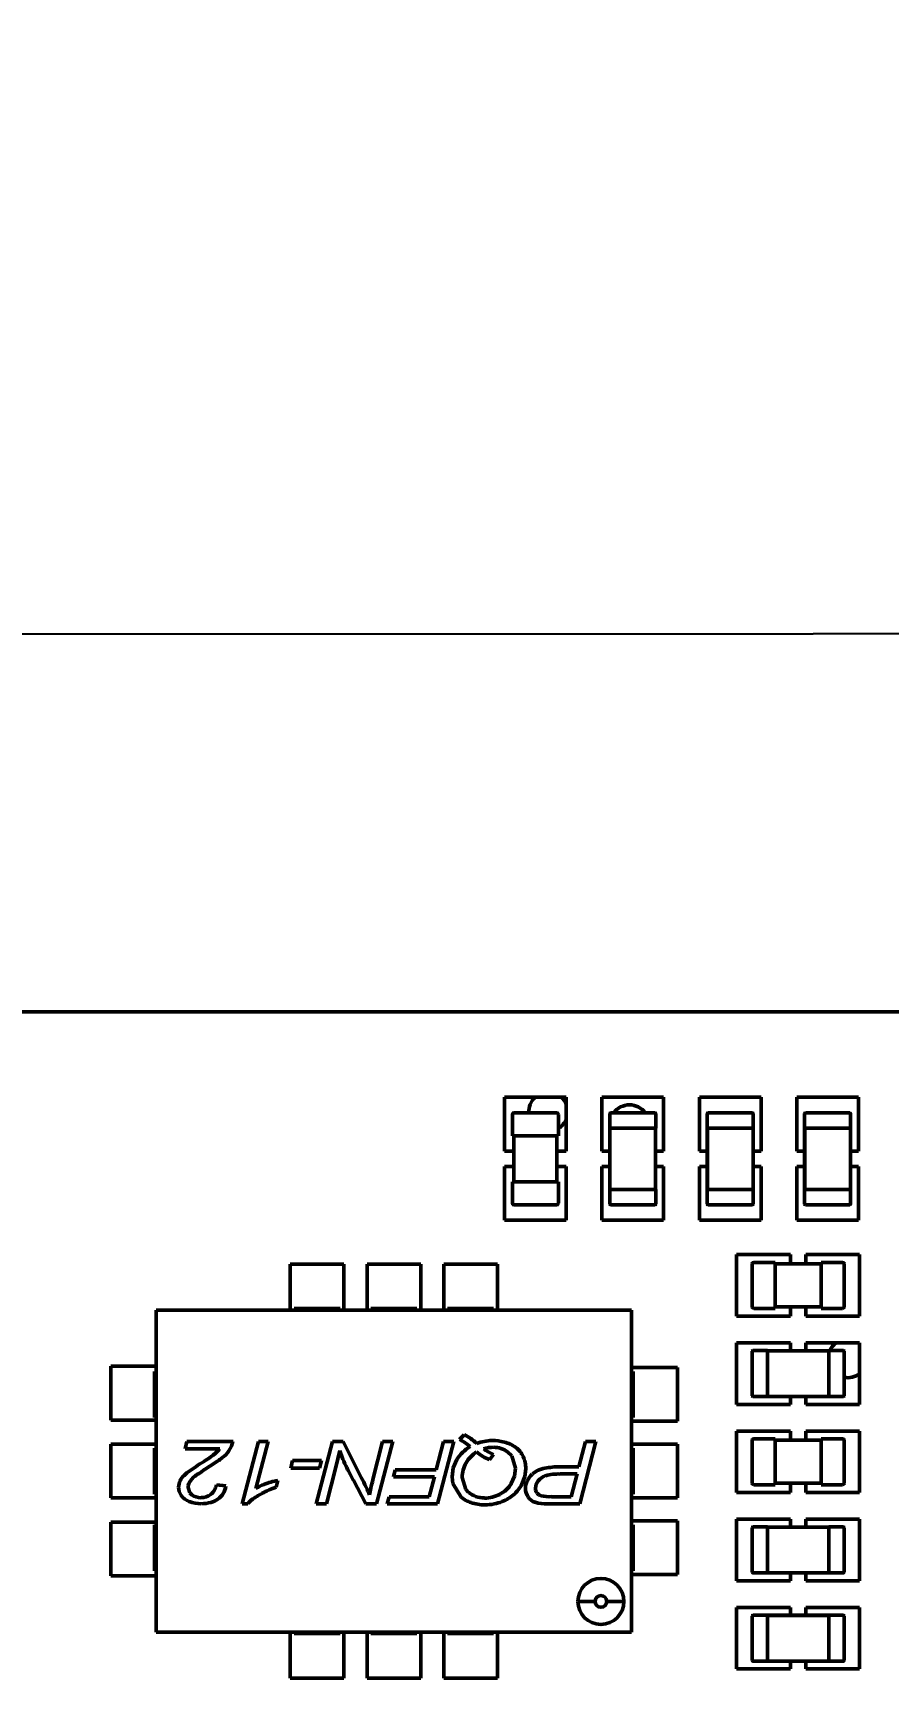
# Model space of a CAD drawing. Header units: millimetres. Extents: x 46 to 194, y 102 to 162.
# Drawn here: x 87.85 to 93.43, y 138.93 to 149.65 of the extents above; entities that cross this region are included whole.
import ezdxf

# ---------------------------------------------------------------- set-up
doc = ezdxf.new("R2010")
doc.units = ezdxf.units.MM
doc.header["$LTSCALE"] = 0.75
doc.layers.add('FD_Dimensions', color=7, linetype='Continuous', lineweight=25)
doc.layers.add('Visible', color=7, linetype='Continuous', lineweight=50)
doc.styles.get("Standard").update_dxf_attribs({"font": 'arial.ttf'})
doc.dimstyles.new('Dim-ISO-25', dxfattribs={"dimtxt": 2.5, "dimasz": 2.5, "dimexe": 1.5, "dimexo": 0, "dimgap": 1, "dimtad": 1, "dimzin": 4, "dimdsep": 46, "dimtxsty": 'Standard', "dimblk": 'OPEN90', "dimcen": 0, "dimazin": 1, "dimtp": 0.1, "dimtm": 0.1, "dimtfac": 0.72, "dimtmove": 0, "dimatfit": 3, "dimfxl": 1, "dimtzin": 4, "dimarcsym": 0})

# ---------------------------------------------------------------- blocks, each defined once
blk = doc.blocks.new('_Open90')
at = {"color": 0, "linetype": 'ByBlock', "lineweight": -2}
for p, q in [((-0.5, 0.5), (0, 0)), ((0, 0), (-1, 0)), ((0, 0), (-0.5, -0.5))]:
    blk.add_line(p, q, dxfattribs=at)
blk = doc.blocks.new('*D19')
at = {"layer": 'Defpoints', "color": 0, "transparency": 16777216}
for p in [(95.441055, 145.734504), (54.440882, 141.306712), (95.441055, 141.306711)]:
    blk.add_point(p, dxfattribs=at)
at = {"layer": 'FD_Dimensions', "color": 0, "lineweight": -2, "transparency": 16777216}
for p, q in [((54.440882, 141.306712), (54.440882, 147.234504)), ((95.441055, 141.306711), (95.441055, 147.234504)), ((56.940882, 145.734504), (92.941055, 145.734504))]:
    blk.add_line(p, q, dxfattribs=at)
at = {"layer": 'FD_Dimensions', "color": 0, "lineweight": -2, "transparency": 16777216, "xscale": 2.5, "yscale": 2.5, "zscale": 2.5, "rotation": 180}
blk.add_blockref('_Open90', (54.440882, 145.734504), dxfattribs=at)
at = {"layer": 'FD_Dimensions', "color": 0, "lineweight": -2, "transparency": 16777216, "xscale": 2.5, "yscale": 2.5, "zscale": 2.5}
blk.add_blockref('_Open90', (95.441055, 145.734504), dxfattribs=at)
at = {"layer": 'FD_Dimensions', "color": 0, "transparency": 16777216, "insert": (74.940968, 148.01177), "char_height": 2.5, "attachment_point": 5}
blk.add_mtext('41.00mm', dxfattribs=at)

msp = doc.modelspace()

# ---------------------------------------------------------------- linework, layer by layer
at = {"layer": 'Visible'}
for p, q in [((54.42, 143.269), (95.42, 143.269)), ((90.93, 142.712), (90.93, 142.36)), ((91.332, 142.712), (90.93, 142.712)), ((91.332, 142.36), (91.332, 142.712)), ((91.565, 142.712), (91.565, 142.36)), ((91.967, 142.712), (91.565, 142.712)), ((91.967, 142.36), (91.967, 142.712)), ((92.2, 142.712), (92.2, 142.36)), ((92.602, 142.712), (92.2, 142.712)), ((92.602, 142.36), (92.602, 142.712)), ((92.835, 142.712), (92.835, 142.36)), ((93.237, 142.712), (92.835, 142.712)), ((93.237, 142.36), (93.237, 142.712)), ((90.981, 142.461), (90.981, 142.601)), ((90.991, 142.611), (91.271, 142.611)), ((91.281, 142.601), (91.281, 142.461)), ((91.616, 142.511), (91.616, 142.606)), ((91.621, 142.611), (91.911, 142.611)), ((91.916, 142.606), (91.916, 142.511)), ((92.251, 142.511), (92.251, 142.606)), ((92.256, 142.611), (92.546, 142.611)), ((92.551, 142.606), (92.551, 142.511)), ((92.886, 142.511), (92.886, 142.606)), ((92.891, 142.611), (93.181, 142.611)), ((93.186, 142.606), (93.186, 142.511)), ((90.981, 142.461), (90.991, 142.461)), ((91.271, 142.461), (90.991, 142.461)), ((90.991, 142.461), (90.991, 142.161)), ((91.271, 142.461), (91.281, 142.461)), ((91.271, 142.461), (91.271, 142.161)), ((91.616, 142.511), (91.621, 142.511)), ((91.616, 142.511), (91.616, 142.111)), ((91.617, 142.111), (91.617, 142.511)), ((91.621, 142.511), (91.911, 142.511)), ((91.896, 142.511), (91.636, 142.511)), ((91.911, 142.511), (91.916, 142.511)), ((91.915, 142.111), (91.915, 142.511)), ((91.915, 142.511), (91.915, 142.111)), ((92.251, 142.511), (92.256, 142.511)), ((92.251, 142.511), (92.251, 142.111)), ((92.252, 142.111), (92.252, 142.511)), ((92.256, 142.511), (92.546, 142.511)), ((92.531, 142.511), (92.271, 142.511)), ((92.546, 142.511), (92.551, 142.511)), ((92.55, 142.111), (92.55, 142.511)), ((92.55, 142.511), (92.55, 142.111)), ((92.886, 142.511), (92.891, 142.511)), ((92.886, 142.511), (92.886, 142.111)), ((92.887, 142.111), (92.887, 142.511)), ((92.891, 142.511), (93.181, 142.511)), ((93.166, 142.511), (92.906, 142.511)), ((93.181, 142.511), (93.186, 142.511)), ((93.185, 142.111), (93.185, 142.511)), ((93.185, 142.511), (93.185, 142.111)), ((90.93, 142.36), (90.991, 142.36)), ((91.271, 142.36), (91.332, 142.36)), ((91.565, 142.36), (91.616, 142.36)), ((91.915, 142.36), (91.967, 142.36)), ((92.2, 142.36), (92.251, 142.36)), ((92.55, 142.36), (92.602, 142.36)), ((92.835, 142.36), (92.886, 142.36)), ((93.185, 142.36), (93.237, 142.36)), ((90.93, 142.262), (90.93, 141.91)), ((90.991, 142.262), (90.93, 142.262)), ((91.332, 142.262), (91.271, 142.262)), ((91.332, 141.91), (91.332, 142.262)), ((91.565, 142.262), (91.565, 141.91)), ((91.616, 142.262), (91.565, 142.262)), ((91.967, 142.262), (91.915, 142.262)), ((91.967, 141.91), (91.967, 142.262)), ((92.2, 142.262), (92.2, 141.91)), ((92.251, 142.262), (92.2, 142.262)), ((92.602, 142.262), (92.55, 142.262)), ((92.602, 141.91), (92.602, 142.262)), ((92.835, 142.262), (92.835, 141.91)), ((92.886, 142.262), (92.835, 142.262)), ((93.237, 142.262), (93.185, 142.262)), ((93.237, 141.91), (93.237, 142.262)), ((90.981, 142.161), (90.991, 142.161)), ((90.981, 142.161), (90.981, 142.021)), ((91.271, 142.161), (90.991, 142.161)), ((91.271, 142.161), (91.281, 142.161)), ((91.281, 142.021), (91.281, 142.161)), ((91.616, 142.016), (91.616, 142.111)), ((91.621, 142.111), (91.616, 142.111)), ((91.911, 142.111), (91.621, 142.111)), ((91.636, 142.111), (91.896, 142.111)), ((91.916, 142.111), (91.911, 142.111)), ((91.916, 142.111), (91.916, 142.016)), ((92.251, 142.016), (92.251, 142.111)), ((92.256, 142.111), (92.251, 142.111)), ((92.546, 142.111), (92.256, 142.111)), ((92.271, 142.111), (92.531, 142.111)), ((92.551, 142.111), (92.546, 142.111)), ((92.551, 142.111), (92.551, 142.016)), ((92.886, 142.016), (92.886, 142.111)), ((92.891, 142.111), (92.886, 142.111)), ((93.181, 142.111), (92.891, 142.111)), ((92.906, 142.111), (93.166, 142.111)), ((93.186, 142.111), (93.181, 142.111)), ((93.186, 142.111), (93.186, 142.016)), ((90.991, 142.011), (91.271, 142.011)), ((91.911, 142.011), (91.621, 142.011)), ((92.546, 142.011), (92.256, 142.011)), ((93.181, 142.011), (92.891, 142.011)), ((90.93, 141.91), (91.332, 141.91)), ((91.565, 141.91), (91.967, 141.91)), ((92.2, 141.91), (92.602, 141.91)), ((92.835, 141.91), (93.237, 141.91)), ((89.533, 141.625), (89.533, 141.325)), ((89.883, 141.625), (89.533, 141.625)), ((89.883, 141.325), (89.883, 141.625)), ((90.033, 141.625), (90.033, 141.325)), ((90.383, 141.625), (90.033, 141.625)), ((90.383, 141.325), (90.383, 141.625)), ((90.533, 141.625), (90.533, 141.325)), ((90.883, 141.625), (90.533, 141.625)), ((90.883, 141.325), (90.883, 141.625)), ((92.443, 141.687), (92.443, 141.285)), ((92.794, 141.687), (92.443, 141.687)), ((92.544, 141.626), (92.544, 141.346)), ((92.694, 141.636), (92.554, 141.636)), ((92.694, 141.636), (92.694, 141.626)), ((92.994, 141.626), (92.694, 141.626)), ((92.694, 141.346), (92.694, 141.626)), ((92.794, 141.626), (92.794, 141.687)), ((92.893, 141.687), (92.893, 141.626)), ((93.244, 141.687), (92.893, 141.687)), ((92.994, 141.636), (92.994, 141.626)), ((92.994, 141.636), (93.134, 141.636)), ((92.994, 141.346), (92.994, 141.626)), ((93.144, 141.626), (93.144, 141.346)), ((93.244, 141.285), (93.244, 141.687)), ((91.758, 141.325), (88.658, 141.325)), ((88.658, 141.325), (88.658, 139.225)), ((88.658, 139.225), (88.658, 141.325)), ((88.658, 141.325), (91.758, 141.325)), ((89.558, 141.325), (89.558, 141.335)), ((89.858, 141.335), (89.558, 141.335)), ((89.558, 141.335), (89.558, 141.325)), ((89.558, 141.335), (89.858, 141.335)), ((89.858, 141.325), (89.858, 141.335)), ((89.858, 141.335), (89.858, 141.325)), ((90.058, 141.325), (90.058, 141.335)), ((90.358, 141.335), (90.058, 141.335)), ((90.058, 141.335), (90.058, 141.325)), ((90.058, 141.335), (90.358, 141.335)), ((90.358, 141.325), (90.358, 141.335)), ((90.358, 141.335), (90.358, 141.325)), ((90.558, 141.325), (90.558, 141.335)), ((90.858, 141.335), (90.558, 141.335)), ((90.558, 141.335), (90.558, 141.325)), ((90.558, 141.335), (90.858, 141.335)), ((90.858, 141.325), (90.858, 141.335)), ((90.858, 141.335), (90.858, 141.325)), ((91.758, 139.225), (91.758, 141.325)), ((91.758, 141.325), (91.758, 139.225)), ((92.443, 141.285), (92.794, 141.285)), ((92.554, 141.336), (92.694, 141.336)), ((92.994, 141.346), (92.694, 141.346)), ((92.694, 141.346), (92.694, 141.336)), ((92.794, 141.285), (92.794, 141.346)), ((92.893, 141.346), (92.893, 141.285)), ((92.893, 141.285), (93.244, 141.285)), ((92.994, 141.346), (92.994, 141.336)), ((93.134, 141.336), (92.994, 141.336)), ((92.443, 141.112), (92.443, 140.71)), ((92.794, 141.112), (92.443, 141.112)), ((92.794, 141.06), (92.794, 141.112)), ((92.893, 141.112), (92.893, 141.06)), ((93.244, 141.112), (92.893, 141.112)), ((93.244, 140.71), (93.244, 141.112)), ((88.362, 140.958), (88.362, 140.608)), ((88.658, 140.958), (88.362, 140.958)), ((92.544, 140.766), (92.544, 141.056)), ((92.549, 141.061), (92.644, 141.061)), ((92.644, 141.056), (92.644, 141.061)), ((93.044, 141.06), (92.644, 141.06)), ((92.644, 141.06), (93.044, 141.06)), ((92.644, 140.766), (92.644, 141.056)), ((92.644, 141.041), (92.644, 140.781)), ((93.044, 141.061), (93.139, 141.061)), ((93.044, 141.061), (93.044, 141.056)), ((93.044, 141.056), (93.044, 140.766)), ((93.044, 140.781), (93.044, 141.041)), ((93.144, 141.056), (93.144, 140.766)), ((88.658, 140.925), (88.648, 140.925)), ((88.648, 140.925), (88.658, 140.925)), ((88.648, 140.625), (88.648, 140.925)), ((92.058, 140.95), (91.758, 140.95)), ((91.758, 140.925), (91.768, 140.925)), ((91.768, 140.925), (91.758, 140.925)), ((91.768, 140.925), (91.768, 140.625)), ((92.058, 140.6), (92.058, 140.95)), ((92.644, 140.761), (92.549, 140.761)), ((92.644, 140.761), (92.644, 140.766)), ((93.044, 140.762), (92.644, 140.762)), ((92.644, 140.761), (93.044, 140.761)), ((92.794, 140.71), (92.794, 140.761)), ((92.893, 140.761), (92.893, 140.71)), ((93.044, 140.766), (93.044, 140.761)), ((93.139, 140.761), (93.044, 140.761)), ((92.443, 140.71), (92.794, 140.71)), ((92.893, 140.71), (93.244, 140.71)), ((88.362, 140.608), (88.658, 140.608)), ((88.658, 140.625), (88.648, 140.625)), ((88.648, 140.625), (88.658, 140.625)), ((91.758, 140.625), (91.768, 140.625)), ((91.768, 140.625), (91.758, 140.625)), ((91.758, 140.6), (92.058, 140.6)), ((92.443, 140.536), (92.443, 140.135)), ((92.794, 140.536), (92.443, 140.536)), ((92.794, 140.476), (92.794, 140.536)), ((92.893, 140.536), (92.893, 140.476)), ((93.244, 140.536), (92.893, 140.536)), ((93.244, 140.135), (93.244, 140.536)), ((88.362, 140.45), (88.362, 140.1)), ((88.658, 140.45), (88.362, 140.45)), ((88.658, 140.425), (88.648, 140.425)), ((88.648, 140.425), (88.658, 140.425)), ((88.648, 140.125), (88.648, 140.425)), ((88.847, 140.421), (88.859, 140.468)), ((88.859, 140.468), (88.847, 140.421)), ((89.073, 140.421), (88.847, 140.421)), ((88.847, 140.421), (89.073, 140.421)), ((88.859, 140.468), (89.16, 140.468)), ((89.16, 140.468), (88.859, 140.468)), ((89.067, 140.413), (89.071, 140.42)), ((89.071, 140.42), (89.067, 140.413)), ((89.071, 140.42), (89.073, 140.421)), ((89.073, 140.421), (89.071, 140.42)), ((89.219, 140.062), (89.325, 140.468)), ((89.325, 140.468), (89.219, 140.062)), ((89.388, 140.468), (89.308, 140.162)), ((89.308, 140.162), (89.388, 140.468)), ((89.325, 140.468), (89.388, 140.468)), ((89.388, 140.468), (89.325, 140.468)), ((89.701, 140.062), (89.807, 140.468)), ((89.807, 140.468), (89.701, 140.062)), ((89.807, 140.468), (89.877, 140.468)), ((89.877, 140.468), (89.807, 140.468)), ((89.877, 140.468), (89.996, 140.233)), ((89.996, 140.233), (89.877, 140.468)), ((90.072, 140.22), (90.135, 140.468)), ((90.135, 140.468), (90.072, 140.22)), ((90.202, 140.468), (90.096, 140.062)), ((90.096, 140.062), (90.202, 140.468)), ((90.135, 140.468), (90.202, 140.468)), ((90.202, 140.468), (90.135, 140.468)), ((90.484, 140.284), (90.532, 140.468)), ((90.532, 140.468), (90.484, 140.284)), ((90.599, 140.468), (90.493, 140.062)), ((90.493, 140.062), (90.599, 140.468)), ((90.532, 140.468), (90.599, 140.468)), ((90.599, 140.468), (90.532, 140.468)), ((90.637, 140.481), (90.666, 140.512)), ((90.666, 140.512), (90.637, 140.481)), ((91.415, 140.303), (91.458, 140.468)), ((91.458, 140.468), (91.415, 140.303)), ((91.525, 140.468), (91.42, 140.062)), ((91.42, 140.062), (91.525, 140.468)), ((91.458, 140.468), (91.525, 140.468)), ((91.525, 140.468), (91.458, 140.468)), ((92.058, 140.45), (91.758, 140.45)), ((91.758, 140.425), (91.768, 140.425)), ((91.768, 140.425), (91.758, 140.425)), ((91.768, 140.425), (91.768, 140.125)), ((92.058, 140.1), (92.058, 140.45)), ((92.544, 140.196), (92.544, 140.476)), ((92.554, 140.486), (92.694, 140.486)), ((92.694, 140.476), (92.694, 140.486)), ((92.694, 140.476), (92.694, 140.196)), ((92.694, 140.476), (92.994, 140.476)), ((92.994, 140.476), (92.994, 140.486)), ((93.134, 140.486), (92.994, 140.486)), ((92.994, 140.476), (92.994, 140.196)), ((93.144, 140.196), (93.144, 140.476)), ((88.97, 140.338), (88.982, 140.346)), ((88.982, 140.346), (88.97, 140.338)), ((88.982, 140.346), (89.003, 140.36)), ((89.003, 140.36), (88.982, 140.346)), ((89.003, 140.36), (89.018, 140.371)), ((89.018, 140.371), (89.003, 140.36)), ((89.018, 140.371), (89.03, 140.379)), ((89.03, 140.379), (89.018, 140.371)), ((89.03, 140.379), (89.037, 140.385)), ((89.037, 140.385), (89.03, 140.379)), ((89.037, 140.385), (89.039, 140.386)), ((89.039, 140.386), (89.037, 140.385)), ((89.039, 140.386), (89.046, 140.392)), ((89.046, 140.392), (89.039, 140.386)), ((89.046, 140.392), (89.058, 140.404)), ((89.058, 140.404), (89.046, 140.392)), ((89.058, 140.404), (89.067, 140.413)), ((89.067, 140.413), (89.058, 140.404)), ((89.536, 140.294), (89.547, 140.345)), ((89.547, 140.345), (89.536, 140.294)), ((89.547, 140.345), (89.737, 140.345)), ((89.737, 140.345), (89.547, 140.345)), ((89.737, 140.345), (89.724, 140.294)), ((89.724, 140.294), (89.737, 140.345)), ((89.843, 140.355), (89.83, 140.3)), ((89.83, 140.3), (89.843, 140.355)), ((89.855, 140.409), (89.843, 140.355)), ((89.843, 140.355), (89.855, 140.409)), ((89.86, 140.393), (89.855, 140.409)), ((89.855, 140.409), (89.855, 140.408)), ((89.855, 140.408), (89.86, 140.393)), ((89.869, 140.371), (89.86, 140.393)), ((89.86, 140.393), (89.869, 140.371)), ((89.876, 140.353), (89.869, 140.371)), ((89.869, 140.371), (89.876, 140.353)), ((89.881, 140.339), (89.876, 140.353)), ((89.876, 140.353), (89.881, 140.339)), ((89.884, 140.333), (89.881, 140.339)), ((89.881, 140.339), (89.884, 140.333)), ((90.595, 140.296), (90.619, 140.35)), ((90.619, 140.35), (90.595, 140.296)), ((90.747, 140.4), (90.755, 140.394)), ((90.755, 140.394), (90.747, 140.4)), ((90.755, 140.394), (90.768, 140.384)), ((90.768, 140.384), (90.755, 140.394)), ((90.768, 140.384), (90.779, 140.376)), ((90.779, 140.376), (90.768, 140.384)), ((90.779, 140.376), (90.788, 140.37)), ((90.788, 140.37), (90.779, 140.376)), ((90.788, 140.37), (90.792, 140.368)), ((90.792, 140.368), (90.788, 140.37)), ((90.792, 140.368), (90.799, 140.364)), ((90.799, 140.364), (90.792, 140.368)), ((90.799, 140.364), (90.82, 140.354)), ((90.82, 140.354), (90.799, 140.364)), ((90.82, 140.354), (90.832, 140.349)), ((90.832, 140.349), (90.82, 140.354)), ((90.832, 140.349), (90.857, 140.383)), ((90.857, 140.383), (90.832, 140.349)), ((90.949, 140.401), (90.977, 140.374)), ((90.977, 140.374), (90.949, 140.401)), ((90.977, 140.374), (91.002, 140.295)), ((91.002, 140.295), (90.977, 140.374)), ((88.915, 140.244), (88.911, 140.241)), ((88.911, 140.241), (88.912, 140.242)), ((88.912, 140.242), (88.915, 140.244)), ((88.92, 140.248), (88.915, 140.244)), ((88.915, 140.244), (88.92, 140.248)), ((88.928, 140.254), (88.92, 140.248)), ((88.92, 140.248), (88.928, 140.254)), ((88.938, 140.26), (88.928, 140.254)), ((88.928, 140.254), (88.938, 140.26)), ((88.951, 140.269), (88.938, 140.26)), ((88.938, 140.26), (88.951, 140.269)), ((88.968, 140.281), (88.951, 140.269)), ((88.951, 140.269), (88.968, 140.281)), ((88.978, 140.287), (88.968, 140.281)), ((88.968, 140.281), (88.978, 140.287)), ((89.452, 140.214), (89.441, 140.17)), ((89.441, 140.17), (89.452, 140.214)), ((89.724, 140.294), (89.536, 140.294)), ((89.536, 140.294), (89.724, 140.294)), ((89.83, 140.3), (89.768, 140.062)), ((89.768, 140.062), (89.83, 140.3)), ((90.026, 140.062), (89.944, 140.215)), ((89.944, 140.215), (90.026, 140.062)), ((90.205, 140.237), (90.217, 140.284)), ((90.217, 140.284), (90.205, 140.237)), ((90.472, 140.237), (90.205, 140.237)), ((90.205, 140.237), (90.472, 140.237)), ((90.217, 140.284), (90.484, 140.284)), ((90.484, 140.284), (90.217, 140.284)), ((90.439, 140.108), (90.472, 140.237)), ((90.472, 140.237), (90.439, 140.108)), ((90.588, 140.237), (90.595, 140.296)), ((90.595, 140.296), (90.588, 140.237)), ((90.592, 140.195), (90.588, 140.237)), ((90.588, 140.237), (90.592, 140.195)), ((90.678, 140.154), (90.653, 140.234)), ((90.653, 140.234), (90.678, 140.154)), ((90.995, 140.242), (90.974, 140.194)), ((90.974, 140.194), (90.995, 140.242)), ((91.002, 140.295), (90.995, 140.242)), ((90.995, 140.242), (91.002, 140.295)), ((91.062, 140.239), (91.043, 140.189)), ((91.043, 140.189), (91.062, 140.239)), ((91.068, 140.29), (91.062, 140.239)), ((91.062, 140.239), (91.068, 140.29)), ((91.111, 140.256), (91.118, 140.262)), ((91.118, 140.262), (91.111, 140.256)), ((91.118, 140.262), (91.133, 140.272)), ((91.133, 140.272), (91.118, 140.262)), ((91.133, 140.272), (91.145, 140.279)), ((91.145, 140.279), (91.133, 140.272)), ((91.145, 140.279), (91.15, 140.281)), ((91.15, 140.281), (91.145, 140.279)), ((91.15, 140.281), (91.161, 140.285)), ((91.161, 140.285), (91.15, 140.281)), ((91.161, 140.285), (91.182, 140.292)), ((91.182, 140.292), (91.161, 140.285)), ((91.182, 140.292), (91.192, 140.294)), ((91.192, 140.294), (91.182, 140.292)), ((91.29, 140.303), (91.415, 140.303)), ((91.415, 140.303), (91.29, 140.303)), ((91.293, 140.256), (91.403, 140.256)), ((91.403, 140.256), (91.293, 140.256)), ((91.403, 140.256), (91.365, 140.108)), ((91.365, 140.108), (91.403, 140.256)), ((88.362, 140.1), (88.658, 140.1)), ((88.658, 140.125), (88.648, 140.125)), ((88.648, 140.125), (88.658, 140.125)), ((88.867, 140.18), (88.866, 140.173)), ((88.866, 140.173), (88.867, 140.18)), ((88.866, 140.173), (88.866, 140.168)), ((88.866, 140.168), (88.866, 140.173)), ((88.866, 140.168), (88.878, 140.134)), ((88.878, 140.134), (88.866, 140.168)), ((88.869, 140.188), (88.867, 140.18)), ((88.867, 140.18), (88.869, 140.188)), ((88.872, 140.195), (88.869, 140.188)), ((88.869, 140.188), (88.872, 140.195)), ((88.874, 140.199), (88.872, 140.195)), ((88.872, 140.195), (88.874, 140.199)), ((88.878, 140.134), (88.89, 140.121)), ((88.89, 140.121), (88.878, 140.134)), ((89.052, 140.185), (89.113, 140.178)), ((89.113, 140.178), (89.052, 140.185)), ((90.165, 140.062), (90.177, 140.108)), ((90.177, 140.108), (90.165, 140.062)), ((90.177, 140.108), (90.439, 140.108)), ((90.439, 140.108), (90.177, 140.108)), ((90.647, 140.105), (90.592, 140.195)), ((90.592, 140.195), (90.647, 140.105)), ((90.695, 140.136), (90.678, 140.154)), ((90.678, 140.154), (90.695, 140.136)), ((91.132, 140.16), (91.132, 140.164)), ((91.132, 140.164), (91.132, 140.16)), ((91.132, 140.152), (91.132, 140.16)), ((91.132, 140.16), (91.132, 140.152)), ((91.134, 140.146), (91.132, 140.152)), ((91.132, 140.152), (91.134, 140.146)), ((91.136, 140.14), (91.134, 140.146)), ((91.134, 140.146), (91.136, 140.14)), ((91.139, 140.135), (91.136, 140.14)), ((91.136, 140.14), (91.139, 140.135)), ((91.141, 140.132), (91.139, 140.135)), ((91.139, 140.135), (91.141, 140.132)), ((91.143, 140.13), (91.141, 140.132)), ((91.141, 140.132), (91.143, 140.13)), ((91.148, 140.125), (91.143, 140.13)), ((91.143, 140.13), (91.148, 140.125)), ((91.153, 140.121), (91.148, 140.125)), ((91.148, 140.125), (91.153, 140.121)), ((91.159, 140.118), (91.153, 140.121)), ((91.153, 140.121), (91.159, 140.118)), ((91.165, 140.115), (91.159, 140.118)), ((91.159, 140.118), (91.165, 140.115)), ((91.168, 140.114), (91.165, 140.115)), ((91.165, 140.115), (91.168, 140.114)), ((91.365, 140.108), (91.236, 140.108)), ((91.236, 140.108), (91.365, 140.108)), ((91.758, 140.125), (91.768, 140.125)), ((91.768, 140.125), (91.758, 140.125)), ((91.758, 140.1), (92.058, 140.1)), ((92.443, 140.135), (92.794, 140.135)), ((92.694, 140.186), (92.554, 140.186)), ((92.694, 140.186), (92.694, 140.196)), ((92.694, 140.196), (92.994, 140.196)), ((92.794, 140.135), (92.794, 140.196)), ((92.893, 140.196), (92.893, 140.135)), ((92.893, 140.135), (93.244, 140.135)), ((92.994, 140.186), (92.994, 140.196)), ((92.994, 140.186), (93.134, 140.186)), ((89.255, 140.062), (89.219, 140.062)), ((89.219, 140.062), (89.255, 140.062)), ((89.262, 140.07), (89.255, 140.062)), ((89.255, 140.062), (89.262, 140.07)), ((89.255, 140.062), (89.255, 140.062)), ((89.255, 140.062), (89.255, 140.062)), ((89.275, 140.083), (89.262, 140.07)), ((89.262, 140.07), (89.275, 140.083)), ((89.281, 140.088), (89.275, 140.083)), ((89.275, 140.083), (89.281, 140.088)), ((89.768, 140.062), (89.701, 140.062)), ((89.701, 140.062), (89.768, 140.062)), ((90.096, 140.062), (90.026, 140.062)), ((90.026, 140.062), (90.096, 140.062)), ((90.493, 140.062), (90.165, 140.062)), ((90.165, 140.062), (90.493, 140.062)), ((91.42, 140.062), (91.21, 140.062)), ((91.21, 140.062), (91.42, 140.062)), ((88.362, 139.942), (88.362, 139.592)), ((88.658, 139.942), (88.362, 139.942)), ((88.658, 139.925), (88.648, 139.925)), ((88.648, 139.925), (88.658, 139.925)), ((88.648, 139.625), (88.648, 139.925)), ((92.058, 139.95), (91.758, 139.95)), ((91.758, 139.925), (91.768, 139.925)), ((91.768, 139.925), (91.758, 139.925)), ((91.768, 139.925), (91.768, 139.625)), ((92.058, 139.6), (92.058, 139.95)), ((92.443, 139.961), (92.443, 139.56)), ((92.794, 139.961), (92.443, 139.961)), ((92.544, 139.616), (92.544, 139.906)), ((92.549, 139.911), (92.644, 139.911)), ((92.644, 139.906), (92.644, 139.911)), ((93.044, 139.91), (92.644, 139.91)), ((92.644, 139.91), (93.044, 139.91)), ((92.644, 139.616), (92.644, 139.906)), ((92.644, 139.891), (92.644, 139.631)), ((92.794, 139.91), (92.794, 139.961)), ((92.893, 139.961), (92.893, 139.91)), ((93.244, 139.961), (92.893, 139.961)), ((93.044, 139.911), (93.139, 139.911)), ((93.044, 139.911), (93.044, 139.906)), ((93.044, 139.906), (93.044, 139.616)), ((93.044, 139.631), (93.044, 139.891)), ((93.144, 139.906), (93.144, 139.616)), ((93.244, 139.56), (93.244, 139.961)), ((88.362, 139.592), (88.658, 139.592)), ((88.658, 139.625), (88.648, 139.625)), ((88.648, 139.625), (88.658, 139.625)), ((91.758, 139.625), (91.768, 139.625)), ((91.768, 139.625), (91.758, 139.625)), ((91.758, 139.6), (92.058, 139.6)), ((92.443, 139.56), (92.794, 139.56)), ((92.644, 139.611), (92.549, 139.611)), ((92.644, 139.611), (92.644, 139.616)), ((93.044, 139.612), (92.644, 139.612)), ((92.644, 139.611), (93.044, 139.611)), ((92.794, 139.56), (92.794, 139.611)), ((92.893, 139.611), (92.893, 139.56)), ((92.893, 139.56), (93.244, 139.56)), ((93.044, 139.616), (93.044, 139.611)), ((93.139, 139.611), (93.044, 139.611)), ((91.408, 139.425), (91.52, 139.425)), ((91.52, 139.425), (91.408, 139.425)), ((91.596, 139.425), (91.708, 139.425)), ((91.708, 139.425), (91.596, 139.425)), ((92.443, 139.386), (92.443, 138.985)), ((92.795, 139.386), (92.443, 139.386)), ((92.795, 139.335), (92.795, 139.386)), ((92.893, 139.386), (92.893, 139.335)), ((93.245, 139.386), (92.893, 139.386)), ((93.245, 138.985), (93.245, 139.386)), ((92.544, 139.04), (92.544, 139.33)), ((92.549, 139.335), (92.644, 139.335)), ((92.644, 139.33), (92.644, 139.335)), ((93.044, 139.335), (92.644, 139.335)), ((92.644, 139.334), (93.044, 139.334)), ((92.644, 139.04), (92.644, 139.33)), ((92.644, 139.315), (92.644, 139.055)), ((93.044, 139.335), (93.139, 139.335)), ((93.044, 139.335), (93.044, 139.33)), ((93.044, 139.33), (93.044, 139.04)), ((93.044, 139.055), (93.044, 139.315)), ((93.144, 139.33), (93.144, 139.04)), ((88.658, 139.225), (91.758, 139.225)), ((91.758, 139.225), (88.658, 139.225)), ((89.533, 139.225), (89.533, 138.925)), ((89.558, 139.225), (89.558, 139.215)), ((89.558, 139.215), (89.558, 139.225)), ((89.558, 139.215), (89.858, 139.215)), ((89.858, 139.215), (89.558, 139.215)), ((89.858, 139.225), (89.858, 139.215)), ((89.858, 139.215), (89.858, 139.225)), ((89.883, 138.925), (89.883, 139.225)), ((90.033, 139.225), (90.033, 138.925)), ((90.058, 139.225), (90.058, 139.215)), ((90.058, 139.215), (90.058, 139.225)), ((90.058, 139.215), (90.358, 139.215)), ((90.358, 139.215), (90.058, 139.215)), ((90.358, 139.225), (90.358, 139.215)), ((90.358, 139.215), (90.358, 139.225)), ((90.383, 138.925), (90.383, 139.225)), ((90.533, 139.225), (90.533, 138.925)), ((90.558, 139.225), (90.558, 139.215)), ((90.558, 139.215), (90.558, 139.225)), ((90.558, 139.215), (90.858, 139.215)), ((90.858, 139.215), (90.558, 139.215)), ((90.858, 139.225), (90.858, 139.215)), ((90.858, 139.215), (90.858, 139.225)), ((90.883, 138.925), (90.883, 139.225)), ((92.644, 139.035), (92.549, 139.035)), ((92.644, 139.035), (92.644, 139.04)), ((92.644, 139.036), (93.044, 139.036)), ((93.044, 139.036), (92.644, 139.036)), ((92.795, 138.985), (92.795, 139.036)), ((92.893, 139.036), (92.893, 138.985)), ((93.044, 139.04), (93.044, 139.035)), ((93.139, 139.035), (93.044, 139.035)), ((89.533, 138.925), (89.883, 138.925)), ((90.033, 138.925), (90.383, 138.925)), ((90.533, 138.925), (90.883, 138.925)), ((92.443, 138.985), (92.795, 138.985)), ((92.893, 138.985), (93.245, 138.985))]:
    msp.add_line(p, q, dxfattribs=at)
at = {"layer": 'Visible', "extrusion": (0, 0, -1)}
msp.add_circle((-91.558, 139.425), 0.15, dxfattribs=at)
at = {"layer": 'Visible'}
for centre, radius, start, end in [((91.215, 142.619), 0.127, 132.8222, 183.55), ((91.215, 142.619), 0.127, 22.6541, 47.1778), ((91.271, 142.601), 0.01, 0, 90), ((91.215, 142.619), 0.127, 301.4762, 337.3459), ((91.744, 142.536), 0.127, 36.1132, 143.8868), ((91.911, 142.606), 0.005, 0, 90), ((92.546, 142.606), 0.005, 0, 90), ((93.181, 142.606), 0.005, 0, 90), ((90.991, 142.021), 0.01, 180, 270), ((91.621, 142.016), 0.005, 180, 270), ((92.256, 142.016), 0.005, 180, 270), ((92.891, 142.016), 0.005, 180, 270), ((92.554, 141.626), 0.01, 90, 180), ((93.134, 141.346), 0.01, 270, 0), ((93.169, 141.011), 0.127, 127.3836, 156.8033), ((92.549, 141.056), 0.005, 90, 180), ((93.169, 141.011), 0.127, 258.5687, 306.6691), ((93.139, 140.766), 0.005, 270, 0), ((88.971, 140.515), 0.194, 326.3667, 346.0759), ((90.836, 140.216), 0.255, 120.753, 148.3879), ((90.503, 140.205), 0.306, 48.722, 64.1787), ((90.498, 140.183), 0.37, 47.3614, 63.0245), ((90.852, 140.192), 0.282, 90.924, 111.3843), ((90.857, 140.206), 0.224, 89.2861, 106.7217), ((90.981, 140.672), 0.314, 233.1709, 246.7432), ((90.842, 140.137), 0.338, 75.0923, 89.1784), ((90.858, 140.274), 0.156, 54.4204, 89.375), ((90.881, 140.261), 0.208, 53.9865, 76.7917), ((90.906, 140.302), 0.16, 25.0665, 52.3472), ((92.554, 140.476), 0.01, 90, 180), ((90.358, 138.142), 2.598, 122.2862, 125.086), ((86.962, 143.454), 3.754, 302.4788, 303.9415), ((88.765, 140.776), 0.526, 303.9415, 307.8518), ((88.955, 140.535), 0.219, 307.1333, 324.2259), ((91.159, 140.916), 1.402, 204.5569, 206.7122), ((90.845, 140.232), 0.192, 149.7826, 179.5063), ((90.855, 140.23), 0.201, 122.2222, 150.6647), ((90.883, 140.292), 0.185, 359.4492, 24.8264), ((88.92, 140.163), 0.116, 133.5425, 176.7616), ((88.958, 140.135), 0.162, 125.086, 136.2991), ((89.011, 140.114), 0.162, 128.1284, 148.226), ((89.592, 139.55), 0.679, 101.9061, 109.879), ((92.768, 141.726), 3.203, 206.7122, 208.1382), ((88.682, 139.536), 1.487, 25.2519, 27.9617), ((91.084, 139.93), 1.053, 164.0021, 167.2364), ((91.184, 140.159), 0.118, 153.2117, 179.0205), ((91.201, 140.155), 0.135, 131.928, 154.7216), ((91.208, 140.162), 0.0768, 139.7477, 178.5137), ((91.235, 140.14), 0.112, 109.5475, 140.1544), ((91.29, 139.778), 0.525, 89.9926, 100.7047), ((91.28, 139.953), 0.303, 87.7179, 105.7739), ((88.9, 140.172), 0.0961, 181.1965, 215.2797), ((88.916, 140.184), 0.116, 216.0192, 249.2582), ((88.949, 140.2), 0.0985, 233.3816, 271.2489), ((88.953, 140.207), 0.105, 269.33, 305.6629), ((88.941, 140.209), 0.113, 309.8948, 347.8473), ((88.984, 140.198), 0.131, 305.8702, 350.7717), ((89.571, 139.696), 0.487, 117.0541, 126.4591), ((89.455, 139.929), 0.275, 109.879, 122.414), ((89.614, 139.637), 0.56, 108.011, 118.1961), ((89.207, 139.783), 0.907, 21.7822, 25.2519), ((90.618, 140.036), 0.575, 167.2364, 171.6141), ((90.771, 140.253), 0.193, 230.262, 252.1921), ((90.789, 140.245), 0.143, 229.4818, 250.7739), ((90.799, 140.275), 0.175, 250.7739, 270), ((90.798, 140.319), 0.22, 270.2508, 297.0219), ((90.812, 140.293), 0.19, 296.9515, 328.606), ((90.82, 140.316), 0.258, 291.6557, 310.8274), ((90.834, 140.299), 0.236, 310.7693, 332.2013), ((91.16, 140.161), 0.0937, 180, 215.875), ((91.16, 140.161), 0.0937, 179.9377, 180), ((91.163, 140.163), 0.098, 215.5698, 249.2279), ((91.225, 140.376), 0.268, 257.816, 272.2956), ((93.134, 140.196), 0.01, 270, 0), ((88.95, 140.269), 0.207, 248.5576, 270.6857), ((88.953, 140.286), 0.224, 270, 286.038), ((88.973, 140.215), 0.151, 286.038, 305.6017), ((90.801, 140.347), 0.292, 252.1921, 270), ((90.801, 140.393), 0.338, 270, 280.2902), ((90.81, 140.344), 0.288, 280.2902, 291.4411), ((91.201, 140.317), 0.256, 253.6978, 272.178), ((92.549, 139.906), 0.005, 90, 180), ((91.558, 139.425), 0.15, 0, 180), ((93.139, 139.616), 0.005, 270, 0), ((91.558, 139.425), 0.15, 180, 0), ((92.549, 139.33), 0.005, 90, 180), ((93.139, 139.04), 0.005, 270, 0)]:
    msp.add_arc(centre, radius, start, end, dxfattribs=at)
at = {"layer": 'Visible', "extrusion": (0, 0, -1)}
for centre, radius, start, end in [((-90.991, 142.601), 0.01, 0, 90), ((-91.621, 142.606), 0.005, 0, 90), ((-92.256, 142.606), 0.005, 0, 90), ((-92.891, 142.606), 0.005, 0, 90), ((-91.271, 142.021), 0.01, 180, 270), ((-91.911, 142.016), 0.005, 180, 270), ((-92.546, 142.016), 0.005, 180, 270), ((-93.181, 142.016), 0.005, 180, 270), ((-93.134, 141.626), 0.01, 90, 180), ((-92.554, 141.346), 0.01, 270, 0), ((-93.139, 141.056), 0.005, 90, 180), ((-92.549, 140.766), 0.005, 270, 0), ((-88.971, 140.515), 0.194, 193.9241, 213.6333), ((-90.836, 140.216), 0.255, 31.6121, 59.247), ((-90.503, 140.205), 0.306, 115.8213, 131.278), ((-90.498, 140.183), 0.37, 116.9755, 132.6386), ((-90.852, 140.192), 0.282, 68.6157, 89.076), ((-90.857, 140.206), 0.224, 73.2783, 90.7139), ((-90.981, 140.672), 0.314, 293.2568, 306.8291), ((-90.842, 140.137), 0.338, 90.8216, 104.9077), ((-90.858, 140.274), 0.156, 90.625, 125.5796), ((-90.881, 140.261), 0.208, 103.2083, 126.0135), ((-90.906, 140.302), 0.16, 127.6528, 154.9335), ((-93.134, 140.476), 0.01, 90, 180), ((-90.358, 138.142), 2.598, 54.914, 57.7138), ((-86.962, 143.454), 3.754, 236.0585, 237.5212), ((-88.765, 140.776), 0.526, 232.1482, 236.0585), ((-88.955, 140.535), 0.219, 215.7741, 232.8667), ((-91.159, 140.916), 1.402, 333.2878, 335.4431), ((-90.845, 140.232), 0.192, 0.4937, 30.2174), ((-90.855, 140.23), 0.201, 29.3353, 57.7778), ((-90.883, 140.292), 0.185, 155.1736, 180.5508), ((-88.92, 140.163), 0.116, 3.2384, 46.4575), ((-88.958, 140.135), 0.162, 43.7009, 54.914), ((-89.011, 140.114), 0.162, 31.774, 51.8716), ((-89.592, 139.55), 0.679, 70.121, 78.0939), ((-92.768, 141.726), 3.203, 331.8618, 333.2878), ((-88.682, 139.536), 1.487, 152.0383, 154.7481), ((-91.084, 139.93), 1.053, 12.7636, 15.9979), ((-91.184, 140.159), 0.118, 0.9795, 26.7883), ((-91.201, 140.155), 0.135, 25.2784, 48.072), ((-91.208, 140.162), 0.0768, 1.4863, 40.2523), ((-91.235, 140.14), 0.112, 39.8456, 70.4525), ((-91.29, 139.778), 0.525, 79.2953, 90.0074), ((-91.28, 139.953), 0.303, 74.2261, 92.2821), ((-88.9, 140.172), 0.0961, 324.7203, 358.8035), ((-88.916, 140.184), 0.116, 290.7418, 323.9808), ((-88.949, 140.2), 0.0985, 268.7511, 306.6184), ((-88.953, 140.207), 0.105, 234.3371, 270.67), ((-88.941, 140.209), 0.113, 192.1527, 230.1052), ((-88.984, 140.198), 0.131, 189.2283, 234.1298), ((-89.571, 139.696), 0.487, 53.5409, 62.9459), ((-89.455, 139.929), 0.275, 57.586, 70.121), ((-89.614, 139.637), 0.56, 61.8039, 71.989), ((-89.207, 139.783), 0.907, 154.7481, 158.2178), ((-90.618, 140.036), 0.575, 8.3859, 12.7636), ((-90.771, 140.253), 0.193, 287.8079, 309.738), ((-90.789, 140.245), 0.143, 289.2261, 310.5182), ((-90.799, 140.275), 0.175, 270, 289.2261), ((-90.798, 140.319), 0.22, 242.9781, 269.7492), ((-90.812, 140.293), 0.19, 211.394, 243.0485), ((-90.82, 140.316), 0.258, 229.1726, 248.3443), ((-90.834, 140.299), 0.236, 207.7987, 229.2307), ((-91.16, 140.161), 0.0937, 324.125, 0.0623), ((-91.163, 140.163), 0.098, 290.7721, 324.4302), ((-91.225, 140.376), 0.268, 267.7044, 282.184), ((-92.554, 140.196), 0.01, 270, 0), ((-88.95, 140.269), 0.207, 269.3143, 291.4424), ((-88.953, 140.286), 0.224, 253.962, 270), ((-88.973, 140.215), 0.151, 234.3983, 253.962), ((-90.801, 140.347), 0.292, 270, 287.8079), ((-90.801, 140.393), 0.338, 259.7098, 270), ((-90.81, 140.344), 0.288, 248.5589, 259.7098), ((-91.201, 140.317), 0.256, 267.822, 286.3022), ((-93.139, 139.906), 0.005, 90, 180), ((-92.549, 139.616), 0.005, 270, 0), ((-91.558, 139.425), 0.0382, 0, 180), ((-91.558, 139.425), 0.0382, 180, 0), ((-93.139, 139.33), 0.005, 90, 180), ((-92.549, 139.04), 0.005, 270, 0)]:
    msp.add_arc(centre, radius, start, end, dxfattribs=at)

# ---------------------------------------------------------------- dimensions: what is measured, and where the dimension line sits
at = {"layer": 'FD_Dimensions'}
dim = msp.add_aligned_dim(p1=(54.441, 141.307), p2=(95.441, 141.307), distance=4.428, dimstyle='Dim-ISO-25', override={"dimlfac": 1, "dimpost": 'mm', "dimclrd": 0, "dimclre": 0}, dxfattribs=at)
dim.commit()
dim.dimension.update_dxf_attribs({"geometry": '*D19', "text_midpoint": (74.941, 148.012)})

doc.saveas('drawing.dxf')
